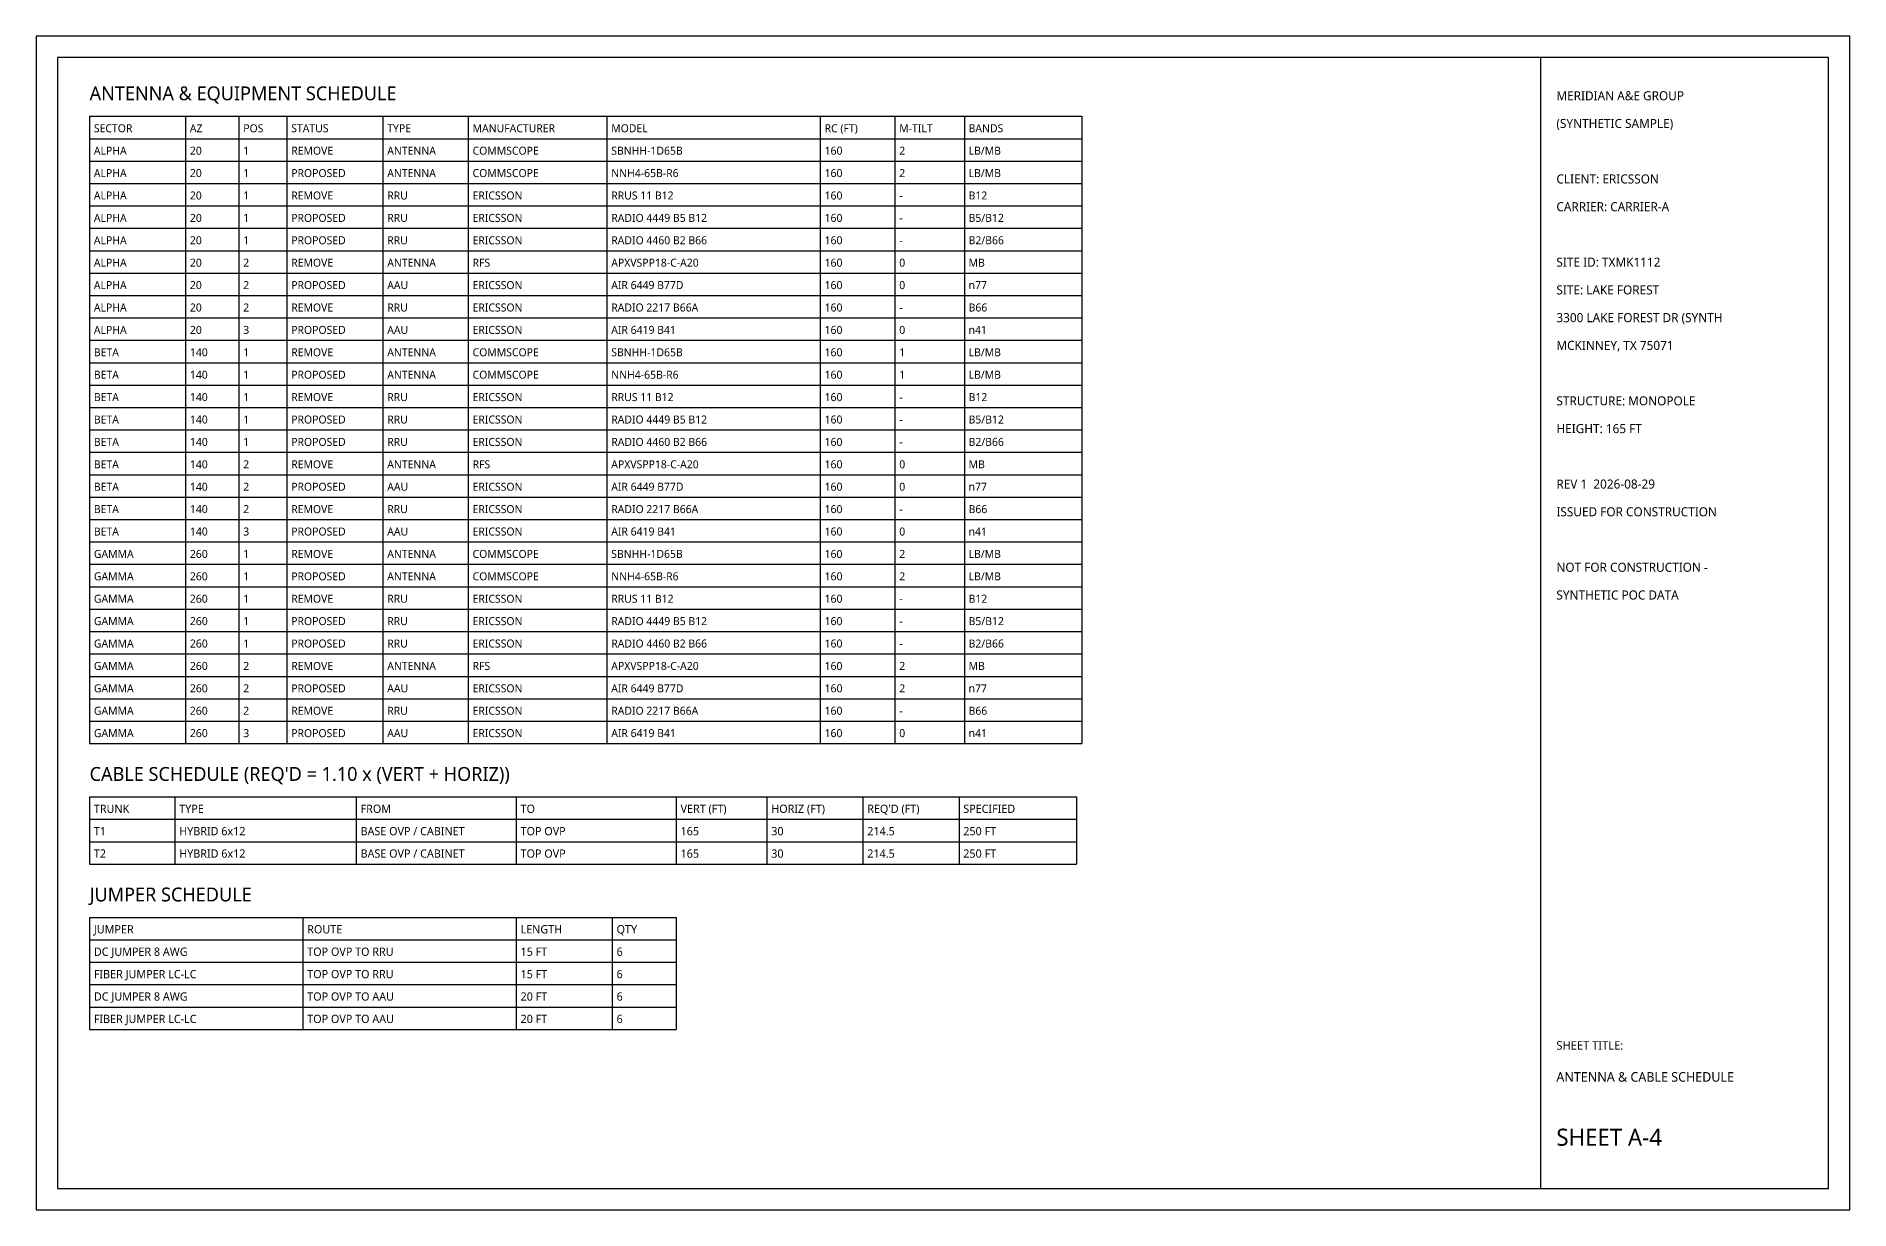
# Model space of a CAD drawing. Extents: x 0 to 1940, y 0 to 220.
# Drawn here: x 1200 to 1540, y 0 to 220 of the extents above; entities that cross this region are included whole.
import ezdxf

# ---------------------------------------------------------------- set-up
doc = ezdxf.new("R2010")
doc.units = 0
for name, color, linetype in [('A-BORDER', 7, 'Continuous'), ('A-TABLE', 7, 'Continuous'), ('A-TEXT', 7, 'Continuous'), ('A-TITLE', 7, 'Continuous')]:
    doc.layers.add(name, color=color, linetype=linetype)
doc.styles.add('OpenSans', font='OpenSans-Regular.ttf')

msp = doc.modelspace()

# ---------------------------------------------------------------- linework, layer by layer
at = {"layer": 'A-BORDER'}
for points in [[(1200, 0), (1540, 0), (1540, 220), (1200, 220)], [(1204, 4), (1536, 4), (1536, 216), (1204, 216)]]:
    msp.add_lwpolyline(points, close=True, dxfattribs=at)
at = {"layer": 'A-TABLE'}
for p, q in [((1210, 205), (1396, 205)), ((1210, 205), (1210, 87.4)), ((1228, 205), (1228, 87.4)), ((1238, 205), (1238, 87.4)), ((1247, 205), (1247, 87.4)), ((1265, 205), (1265, 87.4)), ((1281, 205), (1281, 87.4)), ((1307, 205), (1307, 87.4)), ((1347, 205), (1347, 87.4)), ((1361, 205), (1361, 87.4)), ((1374, 205), (1374, 87.4)), ((1396, 205), (1396, 87.4)), ((1210, 200.8), (1396, 200.8)), ((1210, 196.6), (1396, 196.6)), ((1210, 192.4), (1396, 192.4)), ((1210, 188.2), (1396, 188.2)), ((1210, 184), (1396, 184)), ((1210, 179.8), (1396, 179.8)), ((1210, 175.6), (1396, 175.6)), ((1210, 171.4), (1396, 171.4)), ((1210, 167.2), (1396, 167.2)), ((1210, 163), (1396, 163)), ((1210, 158.8), (1396, 158.8)), ((1210, 154.6), (1396, 154.6)), ((1210, 150.4), (1396, 150.4)), ((1210, 146.2), (1396, 146.2)), ((1210, 142), (1396, 142)), ((1210, 137.8), (1396, 137.8)), ((1210, 133.6), (1396, 133.6)), ((1210, 129.4), (1396, 129.4)), ((1210, 125.2), (1396, 125.2)), ((1210, 121), (1396, 121)), ((1210, 116.8), (1396, 116.8)), ((1210, 112.6), (1396, 112.6)), ((1210, 108.4), (1396, 108.4)), ((1210, 104.2), (1396, 104.2)), ((1210, 100), (1396, 100)), ((1210, 95.8), (1396, 95.8)), ((1210, 91.6), (1396, 91.6)), ((1210, 87.4), (1396, 87.4)), ((1210, 77.4), (1395, 77.4)), ((1210, 77.4), (1210, 64.8)), ((1226, 77.4), (1226, 64.8)), ((1260, 77.4), (1260, 64.8)), ((1290, 77.4), (1290, 64.8)), ((1320, 77.4), (1320, 64.8)), ((1337, 77.4), (1337, 64.8)), ((1355, 77.4), (1355, 64.8)), ((1373, 77.4), (1373, 64.8)), ((1395, 77.4), (1395, 64.8)), ((1210, 73.2), (1395, 73.2)), ((1210, 69), (1395, 69)), ((1210, 64.8), (1395, 64.8)), ((1210, 54.8), (1320, 54.8)), ((1210, 54.8), (1210, 33.8)), ((1250, 54.8), (1250, 33.8)), ((1290, 54.8), (1290, 33.8)), ((1308, 54.8), (1308, 33.8)), ((1320, 54.8), (1320, 33.8)), ((1210, 50.6), (1320, 50.6)), ((1210, 46.4), (1320, 46.4)), ((1210, 42.2), (1320, 42.2)), ((1210, 38), (1320, 38)), ((1210, 33.8), (1320, 33.8))]:
    msp.add_line(p, q, dxfattribs=at)
at = {"layer": 'A-TITLE'}
msp.add_lwpolyline([(1482, 4), (1536, 4), (1536, 216), (1482, 216)], close=True, dxfattribs=at)

# ---------------------------------------------------------------- texts
at = {"layer": 'A-TABLE', "style": 'OpenSans'}
for s, height, p in [('SECTOR', 1.5, (1210.8, 202)), ('AZ', 1.5, (1228.8, 202)), ('POS', 1.5, (1238.8, 202)), ('STATUS', 1.5, (1247.8, 202)), ('TYPE', 1.5, (1265.8, 202)), ('MANUFACTURER', 1.5, (1281.8, 202)), ('MODEL', 1.5, (1307.8, 202)), ('RC (FT)', 1.5, (1347.8, 202)), ('M-TILT', 1.5, (1361.8, 202)), ('BANDS', 1.5, (1374.8, 202)), ('ALPHA', 1.5, (1210.8, 197.8)), ('20', 1.5, (1228.8, 197.8)), ('1', 1.5, (1238.8, 197.8)), ('REMOVE', 1.5, (1247.8, 197.8)), ('ANTENNA', 1.5, (1265.8, 197.8)), ('COMMSCOPE', 1.5, (1281.8, 197.8)), ('SBNHH-1D65B', 1.5, (1307.8, 197.8)), ('160', 1.5, (1347.8, 197.8)), ('2', 1.5, (1361.8, 197.8)), ('LB/MB', 1.5, (1374.8, 197.8)), ('ALPHA', 1.5, (1210.8, 193.6)), ('20', 1.5, (1228.8, 193.6)), ('1', 1.5, (1238.8, 193.6)), ('PROPOSED', 1.5, (1247.8, 193.6)), ('ANTENNA', 1.5, (1265.8, 193.6)), ('COMMSCOPE', 1.5, (1281.8, 193.6)), ('NNH4-65B-R6', 1.5, (1307.8, 193.6)), ('160', 1.5, (1347.8, 193.6)), ('2', 1.5, (1361.8, 193.6)), ('LB/MB', 1.5, (1374.8, 193.6)), ('ALPHA', 1.5, (1210.8, 189.4)), ('20', 1.5, (1228.8, 189.4)), ('1', 1.5, (1238.8, 189.4)), ('REMOVE', 1.5, (1247.8, 189.4)), ('RRU', 1.5, (1265.8, 189.4)), ('ERICSSON', 1.5, (1281.8, 189.4)), ('RRUS 11 B12', 1.5, (1307.8, 189.4)), ('160', 1.5, (1347.8, 189.4)), ('B12', 1.5, (1374.8, 189.4)), ('-', 1.5, (1361.8, 189.4)), ('ALPHA', 1.5, (1210.8, 185.2)), ('20', 1.5, (1228.8, 185.2)), ('1', 1.5, (1238.8, 185.2)), ('PROPOSED', 1.5, (1247.8, 185.2)), ('RRU', 1.5, (1265.8, 185.2)), ('ERICSSON', 1.5, (1281.8, 185.2)), ('RADIO 4449 B5 B12', 1.5, (1307.8, 185.2)), ('160', 1.5, (1347.8, 185.2)), ('-', 1.5, (1361.8, 185.2)), ('B5/B12', 1.5, (1374.8, 185.2)), ('ALPHA', 1.5, (1210.8, 181)), ('20', 1.5, (1228.8, 181)), ('1', 1.5, (1238.8, 181)), ('PROPOSED', 1.5, (1247.8, 181)), ('RRU', 1.5, (1265.8, 181)), ('ERICSSON', 1.5, (1281.8, 181)), ('RADIO 4460 B2 B66', 1.5, (1307.8, 181)), ('160', 1.5, (1347.8, 181)), ('-', 1.5, (1361.8, 181)), ('B2/B66', 1.5, (1374.8, 181)), ('ALPHA', 1.5, (1210.8, 176.8)), ('20', 1.5, (1228.8, 176.8)), ('2', 1.5, (1238.8, 176.8)), ('REMOVE', 1.5, (1247.8, 176.8)), ('ANTENNA', 1.5, (1265.8, 176.8)), ('RFS', 1.5, (1281.8, 176.8)), ('APXVSPP18-C-A20', 1.5, (1307.8, 176.8)), ('160', 1.5, (1347.8, 176.8)), ('0', 1.5, (1361.8, 176.8)), ('MB', 1.5, (1374.8, 176.8)), ('ALPHA', 1.5, (1210.8, 172.6)), ('20', 1.5, (1228.8, 172.6)), ('2', 1.5, (1238.8, 172.6)), ('PROPOSED', 1.5, (1247.8, 172.6)), ('AAU', 1.5, (1265.8, 172.6)), ('ERICSSON', 1.5, (1281.8, 172.6)), ('AIR 6449 B77D', 1.5, (1307.8, 172.6)), ('160', 1.5, (1347.8, 172.6)), ('0', 1.5, (1361.8, 172.6)), ('n77', 1.5, (1374.8, 172.6)), ('ALPHA', 1.5, (1210.8, 168.4)), ('20', 1.5, (1228.8, 168.4)), ('2', 1.5, (1238.8, 168.4)), ('REMOVE', 1.5, (1247.8, 168.4)), ('RRU', 1.5, (1265.8, 168.4)), ('ERICSSON', 1.5, (1281.8, 168.4)), ('RADIO 2217 B66A', 1.5, (1307.8, 168.4)), ('160', 1.5, (1347.8, 168.4)), ('-', 1.5, (1361.8, 168.4)), ('B66', 1.5, (1374.8, 168.4)), ('ALPHA', 1.5, (1210.8, 164.2)), ('20', 1.5, (1228.8, 164.2)), ('3', 1.5, (1238.8, 164.2)), ('PROPOSED', 1.5, (1247.8, 164.2)), ('AAU', 1.5, (1265.8, 164.2)), ('ERICSSON', 1.5, (1281.8, 164.2)), ('AIR 6419 B41', 1.5, (1307.8, 164.2)), ('160', 1.5, (1347.8, 164.2)), ('0', 1.5, (1361.8, 164.2)), ('n41', 1.5, (1374.8, 164.2)), ('BETA', 1.5, (1210.8, 160)), ('140', 1.5, (1228.8, 160)), ('1', 1.5, (1238.8, 160)), ('REMOVE', 1.5, (1247.8, 160)), ('ANTENNA', 1.5, (1265.8, 160)), ('COMMSCOPE', 1.5, (1281.8, 160)), ('SBNHH-1D65B', 1.5, (1307.8, 160)), ('160', 1.5, (1347.8, 160)), ('1', 1.5, (1361.8, 160)), ('LB/MB', 1.5, (1374.8, 160)), ('BETA', 1.5, (1210.8, 155.8)), ('140', 1.5, (1228.8, 155.8)), ('1', 1.5, (1238.8, 155.8)), ('PROPOSED', 1.5, (1247.8, 155.8)), ('ANTENNA', 1.5, (1265.8, 155.8)), ('COMMSCOPE', 1.5, (1281.8, 155.8)), ('NNH4-65B-R6', 1.5, (1307.8, 155.8)), ('160', 1.5, (1347.8, 155.8)), ('1', 1.5, (1361.8, 155.8)), ('LB/MB', 1.5, (1374.8, 155.8)), ('BETA', 1.5, (1210.8, 151.6)), ('140', 1.5, (1228.8, 151.6)), ('1', 1.5, (1238.8, 151.6)), ('REMOVE', 1.5, (1247.8, 151.6)), ('RRU', 1.5, (1265.8, 151.6)), ('ERICSSON', 1.5, (1281.8, 151.6)), ('RRUS 11 B12', 1.5, (1307.8, 151.6)), ('160', 1.5, (1347.8, 151.6)), ('B12', 1.5, (1374.8, 151.6)), ('-', 1.5, (1361.8, 151.6)), ('BETA', 1.5, (1210.8, 147.4)), ('140', 1.5, (1228.8, 147.4)), ('1', 1.5, (1238.8, 147.4)), ('PROPOSED', 1.5, (1247.8, 147.4)), ('RRU', 1.5, (1265.8, 147.4)), ('ERICSSON', 1.5, (1281.8, 147.4)), ('RADIO 4449 B5 B12', 1.5, (1307.8, 147.4)), ('160', 1.5, (1347.8, 147.4)), ('-', 1.5, (1361.8, 147.4)), ('B5/B12', 1.5, (1374.8, 147.4)), ('BETA', 1.5, (1210.8, 143.2)), ('140', 1.5, (1228.8, 143.2)), ('1', 1.5, (1238.8, 143.2)), ('PROPOSED', 1.5, (1247.8, 143.2)), ('RRU', 1.5, (1265.8, 143.2)), ('ERICSSON', 1.5, (1281.8, 143.2)), ('RADIO 4460 B2 B66', 1.5, (1307.8, 143.2)), ('160', 1.5, (1347.8, 143.2)), ('-', 1.5, (1361.8, 143.2)), ('B2/B66', 1.5, (1374.8, 143.2)), ('BETA', 1.5, (1210.8, 139)), ('140', 1.5, (1228.8, 139)), ('2', 1.5, (1238.8, 139)), ('REMOVE', 1.5, (1247.8, 139)), ('ANTENNA', 1.5, (1265.8, 139)), ('RFS', 1.5, (1281.8, 139)), ('APXVSPP18-C-A20', 1.5, (1307.8, 139)), ('160', 1.5, (1347.8, 139)), ('0', 1.5, (1361.8, 139)), ('MB', 1.5, (1374.8, 139)), ('BETA', 1.5, (1210.8, 134.8)), ('140', 1.5, (1228.8, 134.8)), ('2', 1.5, (1238.8, 134.8)), ('PROPOSED', 1.5, (1247.8, 134.8)), ('AAU', 1.5, (1265.8, 134.8)), ('ERICSSON', 1.5, (1281.8, 134.8)), ('AIR 6449 B77D', 1.5, (1307.8, 134.8)), ('160', 1.5, (1347.8, 134.8)), ('0', 1.5, (1361.8, 134.8)), ('n77', 1.5, (1374.8, 134.8)), ('BETA', 1.5, (1210.8, 130.6)), ('140', 1.5, (1228.8, 130.6)), ('2', 1.5, (1238.8, 130.6)), ('REMOVE', 1.5, (1247.8, 130.6)), ('RRU', 1.5, (1265.8, 130.6)), ('ERICSSON', 1.5, (1281.8, 130.6)), ('RADIO 2217 B66A', 1.5, (1307.8, 130.6)), ('160', 1.5, (1347.8, 130.6)), ('-', 1.5, (1361.8, 130.6)), ('B66', 1.5, (1374.8, 130.6)), ('BETA', 1.5, (1210.8, 126.4)), ('140', 1.5, (1228.8, 126.4)), ('3', 1.5, (1238.8, 126.4)), ('PROPOSED', 1.5, (1247.8, 126.4)), ('AAU', 1.5, (1265.8, 126.4)), ('ERICSSON', 1.5, (1281.8, 126.4)), ('AIR 6419 B41', 1.5, (1307.8, 126.4)), ('160', 1.5, (1347.8, 126.4)), ('0', 1.5, (1361.8, 126.4)), ('n41', 1.5, (1374.8, 126.4)), ('GAMMA', 1.5, (1210.8, 122.2)), ('260', 1.5, (1228.8, 122.2)), ('1', 1.5, (1238.8, 122.2)), ('REMOVE', 1.5, (1247.8, 122.2)), ('ANTENNA', 1.5, (1265.8, 122.2)), ('COMMSCOPE', 1.5, (1281.8, 122.2)), ('SBNHH-1D65B', 1.5, (1307.8, 122.2)), ('160', 1.5, (1347.8, 122.2)), ('2', 1.5, (1361.8, 122.2)), ('LB/MB', 1.5, (1374.8, 122.2)), ('GAMMA', 1.5, (1210.8, 118)), ('260', 1.5, (1228.8, 118)), ('1', 1.5, (1238.8, 118)), ('PROPOSED', 1.5, (1247.8, 118)), ('ANTENNA', 1.5, (1265.8, 118)), ('COMMSCOPE', 1.5, (1281.8, 118)), ('NNH4-65B-R6', 1.5, (1307.8, 118)), ('160', 1.5, (1347.8, 118)), ('2', 1.5, (1361.8, 118)), ('LB/MB', 1.5, (1374.8, 118)), ('GAMMA', 1.5, (1210.8, 113.8)), ('260', 1.5, (1228.8, 113.8)), ('1', 1.5, (1238.8, 113.8)), ('REMOVE', 1.5, (1247.8, 113.8)), ('RRU', 1.5, (1265.8, 113.8)), ('ERICSSON', 1.5, (1281.8, 113.8)), ('RRUS 11 B12', 1.5, (1307.8, 113.8)), ('160', 1.5, (1347.8, 113.8)), ('-', 1.5, (1361.8, 113.8)), ('B12', 1.5, (1374.8, 113.8)), ('GAMMA', 1.5, (1210.8, 109.6)), ('260', 1.5, (1228.8, 109.6)), ('1', 1.5, (1238.8, 109.6)), ('PROPOSED', 1.5, (1247.8, 109.6)), ('RRU', 1.5, (1265.8, 109.6)), ('ERICSSON', 1.5, (1281.8, 109.6)), ('RADIO 4449 B5 B12', 1.5, (1307.8, 109.6)), ('160', 1.5, (1347.8, 109.6)), ('-', 1.5, (1361.8, 109.6)), ('B5/B12', 1.5, (1374.8, 109.6)), ('GAMMA', 1.5, (1210.8, 105.4)), ('260', 1.5, (1228.8, 105.4)), ('1', 1.5, (1238.8, 105.4)), ('PROPOSED', 1.5, (1247.8, 105.4)), ('RRU', 1.5, (1265.8, 105.4)), ('ERICSSON', 1.5, (1281.8, 105.4)), ('RADIO 4460 B2 B66', 1.5, (1307.8, 105.4)), ('160', 1.5, (1347.8, 105.4)), ('-', 1.5, (1361.8, 105.4)), ('B2/B66', 1.5, (1374.8, 105.4)), ('GAMMA', 1.5, (1210.8, 101.2)), ('260', 1.5, (1228.8, 101.2)), ('2', 1.5, (1238.8, 101.2)), ('REMOVE', 1.5, (1247.8, 101.2)), ('ANTENNA', 1.5, (1265.8, 101.2)), ('RFS', 1.5, (1281.8, 101.2)), ('APXVSPP18-C-A20', 1.5, (1307.8, 101.2)), ('160', 1.5, (1347.8, 101.2)), ('2', 1.5, (1361.8, 101.2)), ('MB', 1.5, (1374.8, 101.2)), ('GAMMA', 1.5, (1210.8, 97)), ('260', 1.5, (1228.8, 97)), ('2', 1.5, (1238.8, 97)), ('PROPOSED', 1.5, (1247.8, 97)), ('AAU', 1.5, (1265.8, 97)), ('ERICSSON', 1.5, (1281.8, 97)), ('AIR 6449 B77D', 1.5, (1307.8, 97)), ('160', 1.5, (1347.8, 97)), ('2', 1.5, (1361.8, 97)), ('n77', 1.5, (1374.8, 97)), ('GAMMA', 1.5, (1210.8, 92.8)), ('260', 1.5, (1228.8, 92.8)), ('2', 1.5, (1238.8, 92.8)), ('REMOVE', 1.5, (1247.8, 92.8)), ('RRU', 1.5, (1265.8, 92.8)), ('ERICSSON', 1.5, (1281.8, 92.8)), ('RADIO 2217 B66A', 1.5, (1307.8, 92.8)), ('160', 1.5, (1347.8, 92.8)), ('-', 1.5, (1361.8, 92.8)), ('B66', 1.5, (1374.8, 92.8)), ('GAMMA', 1.5, (1210.8, 88.6)), ('260', 1.5, (1228.8, 88.6)), ('3', 1.5, (1238.8, 88.6)), ('PROPOSED', 1.5, (1247.8, 88.6)), ('AAU', 1.5, (1265.8, 88.6)), ('ERICSSON', 1.5, (1281.8, 88.6)), ('AIR 6419 B41', 1.5, (1307.8, 88.6)), ('160', 1.5, (1347.8, 88.6)), ('0', 1.5, (1361.8, 88.6)), ('n41', 1.5, (1374.8, 88.6)), ('TRUNK', 1.55, (1210.8, 74.4)), ('TYPE', 1.55, (1226.8, 74.4)), ('FROM', 1.55, (1260.8, 74.4)), ('TO', 1.55, (1290.8, 74.4)), ('VERT (FT)', 1.55, (1320.8, 74.4)), ('HORIZ (FT)', 1.55, (1337.8, 74.4)), ("REQ'D (FT)", 1.55, (1355.8, 74.4)), ('SPECIFIED', 1.55, (1373.8, 74.4)), ('T1', 1.55, (1210.8, 70.2)), ('HYBRID 6x12', 1.55, (1226.8, 70.2)), ('BASE OVP / CABINET', 1.55, (1260.8, 70.2)), ('TOP OVP', 1.55, (1290.8, 70.2)), ('165', 1.55, (1320.8, 70.2)), ('30', 1.55, (1337.8, 70.2)), ('214.5', 1.55, (1355.8, 70.2)), ('250 FT', 1.55, (1373.8, 70.2)), ('T2', 1.55, (1210.8, 66)), ('HYBRID 6x12', 1.55, (1226.8, 66)), ('BASE OVP / CABINET', 1.55, (1260.8, 66)), ('TOP OVP', 1.55, (1290.8, 66)), ('165', 1.55, (1320.8, 66)), ('30', 1.55, (1337.8, 66)), ('214.5', 1.55, (1355.8, 66)), ('250 FT', 1.55, (1373.8, 66)), ('JUMPER', 1.55, (1210.8, 51.8)), ('ROUTE', 1.55, (1250.8, 51.8)), ('LENGTH', 1.55, (1290.8, 51.8)), ('QTY', 1.55, (1308.8, 51.8)), ('DC JUMPER 8 AWG', 1.55, (1210.8, 47.6)), ('TOP OVP TO RRU', 1.55, (1250.8, 47.6)), ('15 FT', 1.55, (1290.8, 47.6)), ('6', 1.55, (1308.8, 47.6)), ('FIBER JUMPER LC-LC', 1.55, (1210.8, 43.4)), ('TOP OVP TO RRU', 1.55, (1250.8, 43.4)), ('15 FT', 1.55, (1290.8, 43.4)), ('6', 1.55, (1308.8, 43.4)), ('DC JUMPER 8 AWG', 1.55, (1210.8, 39.2)), ('TOP OVP TO AAU', 1.55, (1250.8, 39.2)), ('20 FT', 1.55, (1290.8, 39.2)), ('6', 1.55, (1308.8, 39.2)), ('FIBER JUMPER LC-LC', 1.55, (1210.8, 35)), ('TOP OVP TO AAU', 1.55, (1250.8, 35)), ('20 FT', 1.55, (1290.8, 35)), ('6', 1.55, (1308.8, 35))]:
    msp.add_text(s, height=height, dxfattribs=at).set_placement(p)
at = {"layer": 'A-TEXT', "style": 'OpenSans'}
for s, p in [('ANTENNA & EQUIPMENT SCHEDULE', (1210, 208)), ("CABLE SCHEDULE (REQ'D = 1.10 x (VERT + HORIZ))", (1210, 80.4)), ('JUMPER SCHEDULE', (1210, 57.8))]:
    msp.add_text(s, height=2.6, dxfattribs=at).set_placement(p)
at = {"layer": 'A-TITLE', "style": 'OpenSans'}
for s, height, p in [('MERIDIAN A&E GROUP', 1.7, (1485, 208)), ('(SYNTHETIC SAMPLE)', 1.7, (1485, 202.8)), ('CLIENT: ERICSSON', 1.7, (1485, 192.4)), ('CARRIER: CARRIER-A', 1.7, (1485, 187.2)), ('SITE ID: TXMK1112', 1.7, (1485, 176.8)), ('SITE: LAKE FOREST', 1.7, (1485, 171.6)), ('3300 LAKE FOREST DR (SYNTH', 1.7, (1485, 166.4)), ('MCKINNEY, TX 75071', 1.7, (1485, 161.2)), ('STRUCTURE: MONOPOLE', 1.7, (1485, 150.8)), ('HEIGHT: 165 FT', 1.7, (1485, 145.6)), ('REV 1  2026-08-29', 1.7, (1485, 135.2)), ('ISSUED FOR CONSTRUCTION', 1.7, (1485, 130)), ('NOT FOR CONSTRUCTION -', 1.7, (1485, 119.6)), ('SYNTHETIC POC DATA', 1.7, (1485, 114.4)), ('SHEET TITLE:', 1.6, (1485, 30)), ('ANTENNA & CABLE SCHEDULE', 1.8, (1485, 24)), ('SHEET A-4', 3.2, (1485, 12))]:
    msp.add_text(s, height=height, dxfattribs=at).set_placement(p)

doc.saveas('drawing.dxf')
